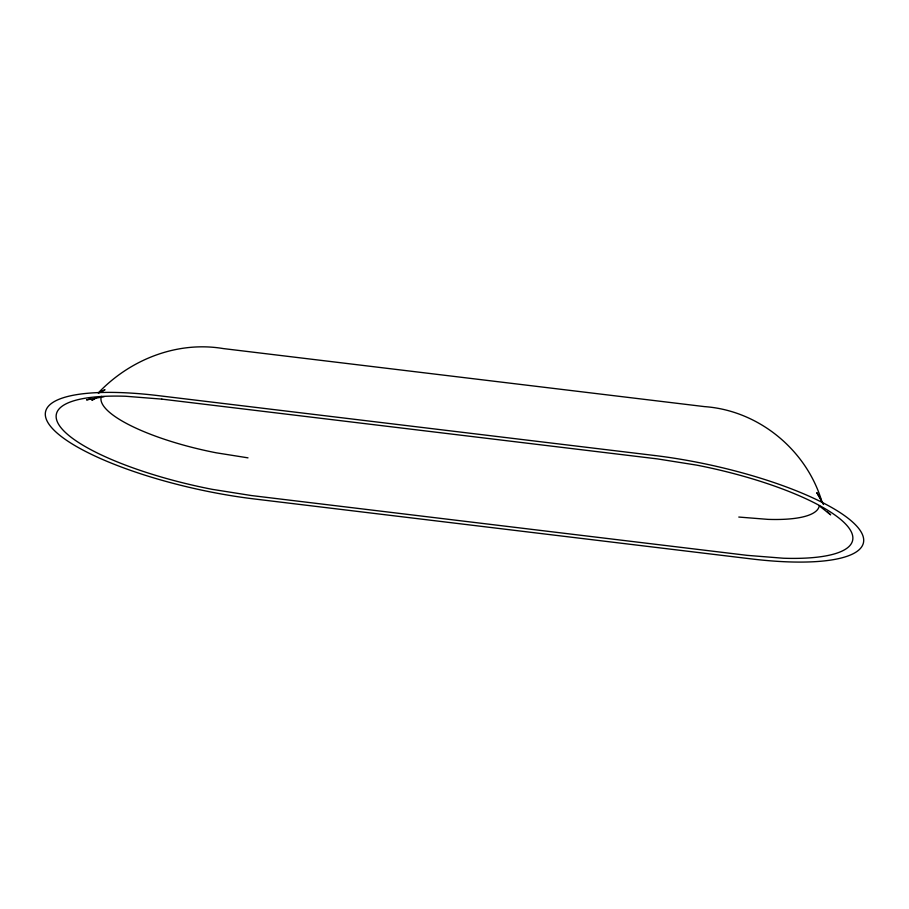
<?xml version="1.0" encoding="UTF-8"?>
<svg xmlns="http://www.w3.org/2000/svg" width="909" height="909" viewBox="0 0 909 909"><rect width="100%" height="100%" fill="white"/><g stroke="black" fill="none" stroke-linecap="round" stroke-linejoin="round"><path stroke-width="1.36" d="M98.229 392.995C129.976 359.532 177.187 340.795 223.33 348.579L704.498 406.618C758.538 410.379 806.522 449.853 821.861 501.598L816.805 492.644L821.327 500.155M101.229 391.734L105.001 389.7L99.058 392.893M95.922 398.028L91.854 400.244L96.661 397.653M90.695 398.926L86.525 399.869L104.24 396.654M738.79 517.051L767.98 519.369A113.239 29.497 12.5 0 0 819.27 505.836L830.656 514.835L827.383 511.903M247.998 457.852L216.297 452.818A113.239 29.497 12.5 0 1 101.376 396.335M822.191 502.222L823.497 504.518M161.836 399.119L125.703 396.256A153.269 39.928 12.5 0 0 62.982 430.014A153.269 39.928 12.5 0 0 212.263 489.349L251.509 495.564L747.164 555.354L783.297 558.228A153.269 39.928 12.5 0 0 846.018 524.47A153.269 39.928 12.5 0 0 696.737 465.135L657.491 458.909L161.836 399.119M654.957 455.545L157.961 395.597A164.324 42.803 12.5 0 0 52.654 428.764A164.324 42.803 12.5 0 0 254.043 498.927L751.039 558.876A164.324 42.803 12.5 0 0 856.346 525.709A164.324 42.803 12.5 0 0 654.957 455.545"/></g></svg>
